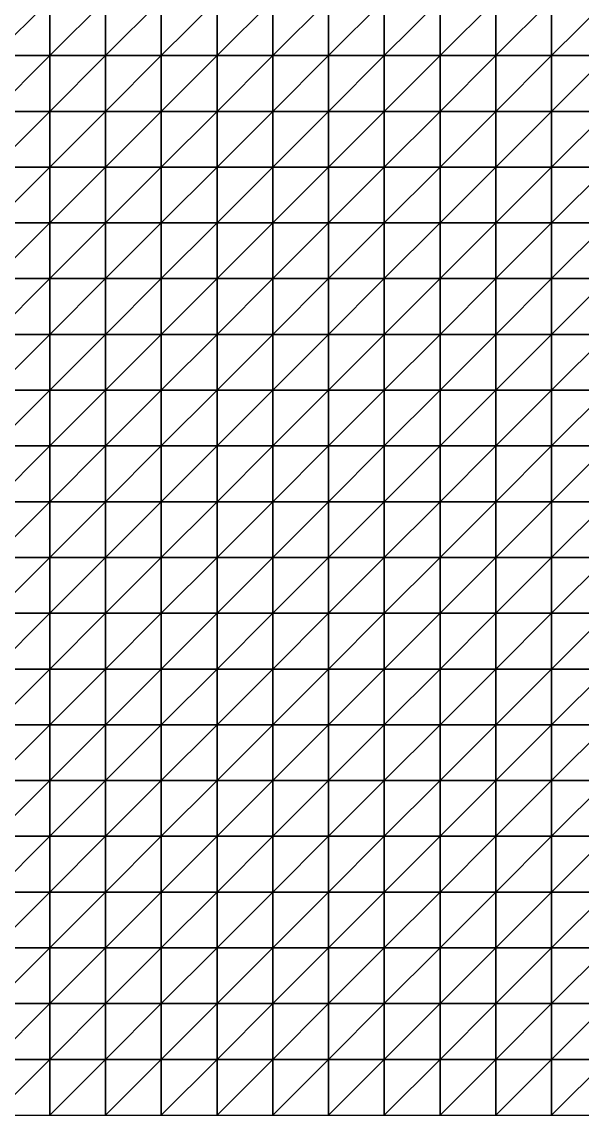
# Model space of a CAD drawing. Header units: metres. Extents: x 351000 to 353000, y 7455000 to 7457000.
# Drawn here: x 351987.5 to 352238.7, y 7455000 to 7455490.1 of the extents above; entities that cross this region are included whole.
import ezdxf

# ---------------------------------------------------------------- set-up
doc = ezdxf.new("R2010")
doc.units = ezdxf.units.M

msp = doc.modelspace()

# ---------------------------------------------------------------- linework, layer by layer
at = {"layer": 'TOP_OF_HYPOGENE_TOH'}
for points in [[(351975, 7455475, 1242.59), (352000, 7455475, 1240.67), (352000, 7455500, 1237.61)], [(351975, 7455475, 1242.59), (352000, 7455500, 1237.61), (351975, 7455500, 1239.41)], [(352000, 7455475, 1240.67), (352025, 7455475, 1238.53), (352025, 7455500, 1235.53)], [(352000, 7455475, 1240.67), (352025, 7455500, 1235.53), (352000, 7455500, 1237.61)], [(352025, 7455475, 1238.53), (352050, 7455475, 1236.2), (352050, 7455500, 1233.51)], [(352025, 7455475, 1238.53), (352050, 7455500, 1233.51), (352025, 7455500, 1235.53)], [(352050, 7455475, 1236.2), (352075, 7455475, 1232.99), (352075, 7455500, 1231.05)], [(352050, 7455475, 1236.2), (352075, 7455500, 1231.05), (352050, 7455500, 1233.51)], [(352075, 7455475, 1232.99), (352100, 7455475, 1227.86), (352100, 7455500, 1227.15)], [(352075, 7455475, 1232.99), (352100, 7455500, 1227.15), (352075, 7455500, 1231.05)], [(352100, 7455475, 1227.86), (352125, 7455475, 1219.91), (352125, 7455500, 1220.78)], [(352100, 7455475, 1227.86), (352125, 7455500, 1220.78), (352100, 7455500, 1227.15)], [(352125, 7455475, 1219.91), (352150, 7455475, 1208.94), (352150, 7455500, 1211.55)], [(352125, 7455475, 1219.91), (352150, 7455500, 1211.55), (352125, 7455500, 1220.78)], [(352150, 7455475, 1208.94), (352175, 7455475, 1195.7), (352175, 7455500, 1200.06)], [(352150, 7455475, 1208.94), (352175, 7455500, 1200.06), (352150, 7455500, 1211.55)], [(352175, 7455475, 1195.7), (352200, 7455475, 1182.01), (352200, 7455500, 1188.02)], [(352175, 7455475, 1195.7), (352200, 7455500, 1188.02), (352175, 7455500, 1200.06)], [(352200, 7455475, 1182.01), (352225, 7455475, 1170.3), (352225, 7455500, 1177.82)], [(352200, 7455475, 1182.01), (352225, 7455500, 1177.82), (352200, 7455500, 1188.02)], [(352225, 7455475, 1170.3), (352250, 7455475, 1163), (352250, 7455500, 1171.8)], [(352225, 7455475, 1170.3), (352250, 7455500, 1171.8), (352225, 7455500, 1177.82)], [(351975, 7455450, 1236.44), (352000, 7455450, 1235.04), (352000, 7455475, 1240.67)], [(351975, 7455450, 1236.44), (352000, 7455475, 1240.67), (351975, 7455475, 1242.59)], [(352000, 7455450, 1235.04), (352025, 7455450, 1233.98), (352025, 7455475, 1238.53)], [(352000, 7455450, 1235.04), (352025, 7455475, 1238.53), (352000, 7455475, 1240.67)], [(352025, 7455450, 1233.98), (352050, 7455450, 1232.88), (352050, 7455475, 1236.2)], [(352025, 7455450, 1233.98), (352050, 7455475, 1236.2), (352025, 7455475, 1238.53)], [(352050, 7455450, 1232.88), (352075, 7455450, 1230.77), (352075, 7455475, 1232.99)], [(352050, 7455450, 1232.88), (352075, 7455475, 1232.99), (352050, 7455475, 1236.2)], [(352075, 7455450, 1230.77), (352100, 7455450, 1226.45), (352100, 7455475, 1227.86)], [(352075, 7455450, 1230.77), (352100, 7455475, 1227.86), (352075, 7455475, 1232.99)], [(352100, 7455450, 1226.45), (352125, 7455450, 1219.05), (352125, 7455475, 1219.91)], [(352100, 7455450, 1226.45), (352125, 7455475, 1219.91), (352100, 7455475, 1227.86)], [(352125, 7455450, 1219.05), (352150, 7455450, 1208.39), (352150, 7455475, 1208.94)], [(352125, 7455450, 1219.05), (352150, 7455475, 1208.94), (352125, 7455475, 1219.91)], [(352150, 7455450, 1208.39), (352175, 7455450, 1195.26), (352175, 7455475, 1195.7)], [(352150, 7455450, 1208.39), (352175, 7455475, 1195.7), (352150, 7455475, 1208.94)], [(352175, 7455450, 1195.26), (352200, 7455450, 1181.36), (352200, 7455475, 1182.01)], [(352175, 7455450, 1195.26), (352200, 7455475, 1182.01), (352175, 7455475, 1195.7)], [(352200, 7455450, 1181.36), (352225, 7455450, 1169.07), (352225, 7455475, 1170.3)], [(352200, 7455450, 1181.36), (352225, 7455475, 1170.3), (352200, 7455475, 1182.01)], [(352225, 7455450, 1169.07), (352250, 7455450, 1160.8), (352250, 7455475, 1163)], [(352225, 7455450, 1169.07), (352250, 7455475, 1163), (352225, 7455475, 1170.3)], [(351975, 7455425, 1223.61), (352000, 7455425, 1223.04), (352000, 7455450, 1235.04)], [(351975, 7455425, 1223.61), (352000, 7455450, 1235.04), (351975, 7455450, 1236.44)], [(352000, 7455425, 1223.04), (352025, 7455425, 1223.74), (352025, 7455450, 1233.98)], [(352000, 7455425, 1223.04), (352025, 7455450, 1233.98), (352000, 7455450, 1235.04)], [(352025, 7455425, 1223.74), (352050, 7455425, 1224.87), (352050, 7455450, 1232.88)], [(352025, 7455425, 1223.74), (352050, 7455450, 1232.88), (352025, 7455450, 1233.98)], [(352050, 7455425, 1224.87), (352075, 7455425, 1225.13), (352075, 7455450, 1230.77)], [(352050, 7455425, 1224.87), (352075, 7455450, 1230.77), (352050, 7455450, 1232.88)], [(352075, 7455425, 1225.13), (352100, 7455425, 1223.15), (352100, 7455450, 1226.45)], [(352075, 7455425, 1225.13), (352100, 7455450, 1226.45), (352075, 7455450, 1230.77)], [(352100, 7455425, 1223.15), (352125, 7455425, 1217.96), (352125, 7455450, 1219.05)], [(352100, 7455425, 1223.15), (352125, 7455450, 1219.05), (352100, 7455450, 1226.45)], [(352125, 7455425, 1217.96), (352150, 7455425, 1209.35), (352150, 7455450, 1208.39)], [(352125, 7455425, 1217.96), (352150, 7455450, 1208.39), (352125, 7455450, 1219.05)], [(352150, 7455425, 1209.35), (352175, 7455425, 1197.93), (352175, 7455450, 1195.26)], [(352150, 7455425, 1209.35), (352175, 7455450, 1195.26), (352150, 7455450, 1208.39)], [(352175, 7455425, 1197.93), (352200, 7455425, 1185.19), (352200, 7455450, 1181.36)], [(352175, 7455425, 1197.93), (352200, 7455450, 1181.36), (352175, 7455450, 1195.26)], [(352200, 7455425, 1185.19), (352225, 7455425, 1173.24), (352225, 7455450, 1169.07)], [(352200, 7455425, 1185.19), (352225, 7455450, 1169.07), (352200, 7455450, 1181.36)], [(352225, 7455425, 1173.24), (352250, 7455425, 1164.35), (352250, 7455450, 1160.8)], [(352225, 7455425, 1173.24), (352250, 7455450, 1160.8), (352225, 7455450, 1169.07)], [(351975, 7455400, 1208.09), (352000, 7455400, 1208.28), (352000, 7455425, 1223.04)], [(351975, 7455400, 1208.09), (352000, 7455425, 1223.04), (351975, 7455425, 1223.61)], [(352000, 7455400, 1208.28), (352025, 7455400, 1210.74), (352025, 7455425, 1223.74)], [(352000, 7455400, 1208.28), (352025, 7455425, 1223.74), (352000, 7455425, 1223.04)], [(352025, 7455400, 1210.74), (352050, 7455400, 1214.24), (352050, 7455425, 1224.87)], [(352025, 7455400, 1210.74), (352050, 7455425, 1224.87), (352025, 7455425, 1223.74)], [(352050, 7455400, 1214.24), (352075, 7455400, 1217.17), (352075, 7455425, 1225.13)], [(352050, 7455400, 1214.24), (352075, 7455425, 1225.13), (352050, 7455425, 1224.87)], [(352075, 7455400, 1217.17), (352100, 7455400, 1218.01), (352100, 7455425, 1223.15)], [(352075, 7455400, 1217.17), (352100, 7455425, 1223.15), (352075, 7455425, 1225.13)], [(352100, 7455400, 1218.01), (352125, 7455400, 1215.77), (352125, 7455425, 1217.96)], [(352100, 7455400, 1218.01), (352125, 7455425, 1217.96), (352100, 7455425, 1223.15)], [(352125, 7455400, 1215.77), (352150, 7455400, 1210.1), (352150, 7455425, 1209.35)], [(352125, 7455400, 1215.77), (352150, 7455425, 1209.35), (352125, 7455425, 1217.96)], [(352150, 7455400, 1210.1), (352175, 7455400, 1201.38), (352175, 7455425, 1197.93)], [(352150, 7455400, 1210.1), (352175, 7455425, 1197.93), (352150, 7455425, 1209.35)], [(352175, 7455400, 1201.38), (352200, 7455400, 1190.73), (352200, 7455425, 1185.19)], [(352175, 7455400, 1201.38), (352200, 7455425, 1185.19), (352175, 7455425, 1197.93)], [(352200, 7455400, 1190.73), (352225, 7455400, 1179.85), (352225, 7455425, 1173.24)], [(352200, 7455400, 1190.73), (352225, 7455425, 1173.24), (352200, 7455425, 1185.19)], [(352225, 7455400, 1179.85), (352250, 7455400, 1170.75), (352250, 7455425, 1164.35)], [(352225, 7455400, 1179.85), (352250, 7455425, 1164.35), (352225, 7455425, 1173.24)], [(351975, 7455375, 1193.36), (352000, 7455375, 1194.06), (352000, 7455400, 1208.28)], [(351975, 7455375, 1193.36), (352000, 7455400, 1208.28), (351975, 7455400, 1208.09)], [(352000, 7455375, 1194.06), (352025, 7455375, 1197.86), (352025, 7455400, 1210.74)], [(352000, 7455375, 1194.06), (352025, 7455400, 1210.74), (352000, 7455400, 1208.28)], [(352025, 7455375, 1197.86), (352050, 7455375, 1203.18), (352050, 7455400, 1214.24)], [(352025, 7455375, 1197.86), (352050, 7455400, 1214.24), (352025, 7455400, 1210.74)], [(352050, 7455375, 1203.18), (352075, 7455375, 1208.24), (352075, 7455400, 1217.17)], [(352050, 7455375, 1203.18), (352075, 7455400, 1217.17), (352050, 7455400, 1214.24)], [(352075, 7455375, 1208.24), (352100, 7455375, 1211.52), (352100, 7455400, 1218.01)], [(352075, 7455375, 1208.24), (352100, 7455400, 1218.01), (352075, 7455400, 1217.17)], [(352100, 7455375, 1211.52), (352125, 7455375, 1212.04), (352125, 7455400, 1215.77)], [(352100, 7455375, 1211.52), (352125, 7455400, 1215.77), (352100, 7455400, 1218.01)], [(352125, 7455375, 1212.04), (352150, 7455375, 1209.39), (352150, 7455400, 1210.1)], [(352125, 7455375, 1212.04), (352150, 7455400, 1210.1), (352125, 7455400, 1215.77)], [(352150, 7455375, 1209.39), (352175, 7455375, 1203.68), (352175, 7455400, 1201.38)], [(352150, 7455375, 1209.39), (352175, 7455400, 1201.38), (352150, 7455400, 1210.1)], [(352175, 7455375, 1203.68), (352200, 7455375, 1195.37), (352200, 7455400, 1190.73)], [(352175, 7455375, 1203.68), (352200, 7455400, 1190.73), (352175, 7455400, 1201.38)], [(352200, 7455375, 1195.37), (352225, 7455375, 1184.52), (352225, 7455400, 1179.85)], [(352200, 7455375, 1195.37), (352225, 7455400, 1179.85), (352200, 7455400, 1190.73)], [(352225, 7455375, 1184.52), (352250, 7455375, 1177.31), (352250, 7455400, 1170.75)], [(352225, 7455375, 1184.52), (352250, 7455400, 1170.75), (352225, 7455400, 1179.85)], [(351975, 7455350, 1181.38), (352000, 7455350, 1182.57), (352000, 7455375, 1194.06)], [(351975, 7455350, 1181.38), (352000, 7455375, 1194.06), (351975, 7455375, 1193.36)], [(352000, 7455350, 1182.57), (352025, 7455350, 1187.28), (352025, 7455375, 1197.86)], [(352000, 7455350, 1182.57), (352025, 7455375, 1197.86), (352000, 7455375, 1194.06)], [(352025, 7455350, 1187.28), (352050, 7455350, 1193.72), (352050, 7455375, 1203.18)], [(352025, 7455350, 1187.28), (352050, 7455375, 1203.18), (352025, 7455375, 1197.86)], [(352050, 7455350, 1193.72), (352075, 7455350, 1200.07), (352075, 7455375, 1208.24)], [(352050, 7455350, 1193.72), (352075, 7455375, 1208.24), (352050, 7455375, 1203.18)], [(352075, 7455350, 1200.07), (352100, 7455350, 1204.97), (352100, 7455375, 1211.52)], [(352075, 7455350, 1200.07), (352100, 7455375, 1211.52), (352075, 7455375, 1208.24)], [(352100, 7455350, 1204.97), (352125, 7455350, 1207.58), (352125, 7455375, 1212.04)], [(352100, 7455350, 1204.97), (352125, 7455375, 1212.04), (352100, 7455375, 1211.52)], [(352125, 7455350, 1207.58), (352150, 7455350, 1207.53), (352150, 7455375, 1209.39)], [(352125, 7455350, 1207.58), (352150, 7455375, 1209.39), (352125, 7455375, 1212.04)], [(352150, 7455350, 1207.53), (352175, 7455350, 1204.7), (352175, 7455375, 1203.68)], [(352150, 7455350, 1207.53), (352175, 7455375, 1203.68), (352150, 7455375, 1209.39)], [(352175, 7455350, 1204.7), (352200, 7455350, 1199.24), (352200, 7455375, 1195.37)], [(352175, 7455350, 1204.7), (352200, 7455375, 1195.37), (352175, 7455375, 1203.68)], [(352200, 7455350, 1199.24), (352225, 7455350, 1191.48), (352225, 7455375, 1184.52)], [(352200, 7455350, 1199.24), (352225, 7455375, 1184.52), (352200, 7455375, 1195.37)], [(352225, 7455350, 1191.48), (352250, 7455350, 1183.29), (352250, 7455375, 1177.31)], [(352225, 7455350, 1191.48), (352250, 7455375, 1177.31), (352225, 7455375, 1184.52)], [(351975, 7455325, 1172.89), (352000, 7455325, 1174.95), (352000, 7455350, 1182.57)], [(351975, 7455325, 1172.89), (352000, 7455350, 1182.57), (351975, 7455350, 1181.38)], [(352000, 7455325, 1174.95), (352025, 7455325, 1180.47), (352025, 7455350, 1187.28)], [(352000, 7455325, 1174.95), (352025, 7455350, 1187.28), (352000, 7455350, 1182.57)], [(352025, 7455325, 1180.47), (352050, 7455325, 1187.55), (352050, 7455350, 1193.72)], [(352025, 7455325, 1180.47), (352050, 7455350, 1193.72), (352025, 7455350, 1187.28)], [(352050, 7455325, 1187.55), (352075, 7455325, 1194.48), (352075, 7455350, 1200.07)], [(352050, 7455325, 1187.55), (352075, 7455350, 1200.07), (352050, 7455350, 1193.72)], [(352075, 7455325, 1194.48), (352100, 7455325, 1200.19), (352100, 7455350, 1204.97)], [(352075, 7455325, 1194.48), (352100, 7455350, 1204.97), (352075, 7455350, 1200.07)], [(352100, 7455325, 1200.19), (352125, 7455325, 1204.18), (352125, 7455350, 1207.58)], [(352100, 7455325, 1200.19), (352125, 7455350, 1207.58), (352100, 7455350, 1204.97)], [(352125, 7455325, 1204.18), (352150, 7455325, 1206.2), (352150, 7455350, 1207.53)], [(352125, 7455325, 1204.18), (352150, 7455350, 1207.53), (352125, 7455350, 1207.58)], [(352150, 7455325, 1206.2), (352175, 7455325, 1205.95), (352175, 7455350, 1204.7)], [(352150, 7455325, 1206.2), (352175, 7455350, 1204.7), (352150, 7455350, 1207.53)], [(352175, 7455325, 1205.95), (352200, 7455325, 1203.08), (352200, 7455350, 1199.24)], [(352175, 7455325, 1205.95), (352200, 7455350, 1199.24), (352175, 7455350, 1204.7)], [(352200, 7455325, 1203.08), (352225, 7455325, 1197.5), (352225, 7455350, 1191.48)], [(352200, 7455325, 1203.08), (352225, 7455350, 1191.48), (352200, 7455350, 1199.24)], [(352225, 7455325, 1197.5), (352250, 7455325, 1189.78), (352250, 7455350, 1183.29)], [(352225, 7455325, 1197.5), (352250, 7455350, 1183.29), (352225, 7455350, 1191.48)], [(351975, 7455300, 1168.28), (352000, 7455300, 1171.76), (352000, 7455325, 1174.95)], [(351975, 7455300, 1168.28), (352000, 7455325, 1174.95), (351975, 7455325, 1172.89)], [(352000, 7455300, 1171.76), (352025, 7455300, 1178.21), (352025, 7455325, 1180.47)], [(352000, 7455300, 1171.76), (352025, 7455325, 1180.47), (352000, 7455325, 1174.95)], [(352025, 7455300, 1178.21), (352050, 7455300, 1185.65), (352050, 7455325, 1187.55)], [(352025, 7455300, 1178.21), (352050, 7455325, 1187.55), (352025, 7455325, 1180.47)], [(352050, 7455300, 1185.65), (352075, 7455300, 1192.63), (352075, 7455325, 1194.48)], [(352050, 7455300, 1185.65), (352075, 7455325, 1194.48), (352050, 7455325, 1187.55)], [(352075, 7455300, 1192.63), (352100, 7455300, 1198.53), (352100, 7455325, 1200.19)], [(352075, 7455300, 1192.63), (352100, 7455325, 1200.19), (352075, 7455325, 1194.48)], [(352100, 7455300, 1198.53), (352125, 7455300, 1203.29), (352125, 7455325, 1204.18)], [(352100, 7455300, 1198.53), (352125, 7455325, 1204.18), (352100, 7455325, 1200.19)], [(352125, 7455300, 1203.29), (352150, 7455300, 1206.91), (352150, 7455325, 1206.2)], [(352125, 7455300, 1203.29), (352150, 7455325, 1206.2), (352125, 7455325, 1204.18)], [(352150, 7455300, 1206.91), (352175, 7455300, 1208.95), (352175, 7455325, 1205.95)], [(352150, 7455300, 1206.91), (352175, 7455325, 1205.95), (352150, 7455325, 1206.2)], [(352175, 7455300, 1208.95), (352200, 7455300, 1208.59), (352200, 7455325, 1203.08)], [(352175, 7455300, 1208.95), (352200, 7455325, 1203.08), (352175, 7455325, 1205.95)], [(352200, 7455300, 1208.59), (352225, 7455300, 1205.04), (352225, 7455325, 1197.5)], [(352200, 7455300, 1208.59), (352225, 7455325, 1197.5), (352200, 7455325, 1203.08)], [(352225, 7455300, 1205.04), (352250, 7455300, 1198.21), (352250, 7455325, 1189.78)], [(352225, 7455300, 1205.04), (352250, 7455325, 1189.78), (352225, 7455325, 1197.5)], [(351975, 7455275, 1168.06), (352000, 7455275, 1173.27), (352000, 7455300, 1171.76)], [(351975, 7455275, 1168.06), (352000, 7455300, 1171.76), (351975, 7455300, 1168.28)], [(352000, 7455275, 1173.27), (352025, 7455275, 1180.53), (352025, 7455300, 1178.21)], [(352000, 7455275, 1173.27), (352025, 7455300, 1178.21), (352000, 7455300, 1171.76)], [(352025, 7455275, 1180.53), (352050, 7455275, 1187.93), (352050, 7455300, 1185.65)], [(352025, 7455275, 1180.53), (352050, 7455300, 1185.65), (352025, 7455300, 1178.21)], [(352050, 7455275, 1187.93), (352075, 7455275, 1194.37), (352075, 7455300, 1192.63)], [(352050, 7455275, 1187.93), (352075, 7455300, 1192.63), (352050, 7455300, 1185.65)], [(352075, 7455275, 1194.37), (352100, 7455275, 1199.8), (352100, 7455300, 1198.53)], [(352075, 7455275, 1194.37), (352100, 7455300, 1198.53), (352075, 7455300, 1192.63)], [(352100, 7455275, 1199.8), (352125, 7455275, 1204.73), (352125, 7455300, 1203.29)], [(352100, 7455275, 1199.8), (352125, 7455300, 1203.29), (352100, 7455300, 1198.53)], [(352125, 7455275, 1204.73), (352150, 7455275, 1209.47), (352150, 7455300, 1206.91)], [(352125, 7455275, 1204.73), (352150, 7455300, 1206.91), (352125, 7455300, 1203.29)], [(352150, 7455275, 1209.47), (352175, 7455275, 1213.54), (352175, 7455300, 1208.95)], [(352150, 7455275, 1209.47), (352175, 7455300, 1208.95), (352150, 7455300, 1206.91)], [(352175, 7455275, 1213.54), (352200, 7455275, 1215.66), (352200, 7455300, 1208.59)], [(352175, 7455275, 1213.54), (352200, 7455300, 1208.59), (352175, 7455300, 1208.95)], [(352200, 7455275, 1215.66), (352225, 7455275, 1214.3), (352225, 7455300, 1205.04)], [(352200, 7455275, 1215.66), (352225, 7455300, 1205.04), (352200, 7455300, 1208.59)], [(352225, 7455275, 1214.3), (352250, 7455275, 1208.64), (352250, 7455300, 1198.21)], [(352225, 7455275, 1214.3), (352250, 7455300, 1198.21), (352225, 7455300, 1205.04)], [(351975, 7455250, 1172.65), (352000, 7455250, 1179.22), (352000, 7455275, 1173.27)], [(351975, 7455250, 1172.65), (352000, 7455275, 1173.27), (351975, 7455275, 1168.06)], [(352000, 7455250, 1179.22), (352025, 7455250, 1186.66), (352025, 7455275, 1180.53)], [(352000, 7455250, 1179.22), (352025, 7455275, 1180.53), (352000, 7455275, 1173.27)], [(352025, 7455250, 1186.66), (352050, 7455250, 1193.17), (352050, 7455275, 1187.93)], [(352025, 7455250, 1186.66), (352050, 7455275, 1187.93), (352025, 7455275, 1180.53)], [(352050, 7455250, 1193.17), (352075, 7455250, 1198.14), (352075, 7455275, 1194.37)], [(352050, 7455250, 1193.17), (352075, 7455275, 1194.37), (352050, 7455275, 1187.93)], [(352075, 7455250, 1198.14), (352100, 7455250, 1202.19), (352100, 7455275, 1199.8)], [(352075, 7455250, 1198.14), (352100, 7455275, 1199.8), (352075, 7455275, 1194.37)], [(352100, 7455250, 1202.19), (352125, 7455250, 1206.49), (352125, 7455275, 1204.73)], [(352100, 7455250, 1202.19), (352125, 7455275, 1204.73), (352100, 7455275, 1199.8)], [(352125, 7455250, 1206.49), (352150, 7455250, 1211.76), (352150, 7455275, 1209.47)], [(352125, 7455250, 1206.49), (352150, 7455275, 1209.47), (352125, 7455275, 1204.73)], [(352150, 7455250, 1211.76), (352175, 7455250, 1217.53), (352175, 7455275, 1213.54)], [(352150, 7455250, 1211.76), (352175, 7455275, 1213.54), (352150, 7455275, 1209.47)], [(352175, 7455250, 1217.53), (352200, 7455250, 1222.1), (352200, 7455275, 1215.66)], [(352175, 7455250, 1217.53), (352200, 7455275, 1215.66), (352175, 7455275, 1213.54)], [(352200, 7455250, 1222.1), (352225, 7455250, 1223.23), (352225, 7455275, 1214.3)], [(352200, 7455250, 1222.1), (352225, 7455275, 1214.3), (352200, 7455275, 1215.66)], [(352225, 7455250, 1223.23), (352250, 7455250, 1219.3), (352250, 7455275, 1208.64)], [(352225, 7455250, 1223.23), (352250, 7455275, 1208.64), (352225, 7455275, 1214.3)], [(351975, 7455225, 1181.69), (352000, 7455225, 1188.7), (352000, 7455250, 1179.22)], [(351975, 7455225, 1181.69), (352000, 7455250, 1179.22), (351975, 7455250, 1172.65)], [(352000, 7455225, 1188.7), (352025, 7455225, 1195.17), (352025, 7455250, 1186.66)], [(352000, 7455225, 1188.7), (352025, 7455250, 1186.66), (352000, 7455250, 1179.22)], [(352025, 7455225, 1195.17), (352050, 7455225, 1199.57), (352050, 7455250, 1193.17)], [(352025, 7455225, 1195.17), (352050, 7455250, 1193.17), (352025, 7455250, 1186.66)], [(352050, 7455225, 1199.57), (352075, 7455225, 1201.85), (352075, 7455250, 1198.14)], [(352050, 7455225, 1199.57), (352075, 7455250, 1198.14), (352050, 7455250, 1193.17)], [(352075, 7455225, 1201.85), (352100, 7455225, 1203.37), (352100, 7455250, 1202.19)], [(352075, 7455225, 1201.85), (352100, 7455250, 1202.19), (352075, 7455250, 1198.14)], [(352100, 7455225, 1203.37), (352125, 7455225, 1206.04), (352125, 7455250, 1206.49)], [(352100, 7455225, 1203.37), (352125, 7455250, 1206.49), (352100, 7455250, 1202.19)], [(352125, 7455225, 1206.04), (352150, 7455225, 1211.07), (352150, 7455250, 1211.76)], [(352125, 7455225, 1206.04), (352150, 7455250, 1211.76), (352125, 7455250, 1206.49)], [(352150, 7455225, 1211.07), (352175, 7455225, 1218.09), (352175, 7455250, 1217.53)], [(352150, 7455225, 1211.07), (352175, 7455250, 1217.53), (352150, 7455250, 1211.76)], [(352175, 7455225, 1218.09), (352200, 7455225, 1225.04), (352200, 7455250, 1222.1)], [(352175, 7455225, 1218.09), (352200, 7455250, 1222.1), (352175, 7455250, 1217.53)], [(352200, 7455225, 1225.04), (352225, 7455225, 1229.01), (352225, 7455250, 1223.23)], [(352200, 7455225, 1225.04), (352225, 7455250, 1223.23), (352200, 7455250, 1222.1)], [(352225, 7455225, 1229.01), (352250, 7455225, 1227.58), (352250, 7455250, 1219.3)], [(352225, 7455225, 1229.01), (352250, 7455250, 1219.3), (352225, 7455250, 1223.23)], [(351975, 7455200, 1193.73), (352000, 7455200, 1200.17), (352000, 7455225, 1188.7)], [(351975, 7455200, 1193.73), (352000, 7455225, 1188.7), (351975, 7455225, 1181.69)], [(352000, 7455200, 1200.17), (352025, 7455200, 1204.59), (352025, 7455225, 1195.17)], [(352000, 7455200, 1200.17), (352025, 7455225, 1195.17), (352000, 7455225, 1188.7)], [(352025, 7455200, 1204.59), (352050, 7455200, 1205.75), (352050, 7455225, 1199.57)], [(352025, 7455200, 1204.59), (352050, 7455225, 1199.57), (352025, 7455225, 1195.17)], [(352050, 7455200, 1205.75), (352075, 7455200, 1204.24), (352075, 7455225, 1201.85)], [(352050, 7455200, 1205.75), (352075, 7455225, 1201.85), (352050, 7455225, 1199.57)], [(352075, 7455200, 1204.24), (352100, 7455200, 1202.2), (352100, 7455225, 1203.37)], [(352075, 7455200, 1204.24), (352100, 7455225, 1203.37), (352075, 7455225, 1201.85)], [(352100, 7455200, 1202.2), (352125, 7455200, 1202.28), (352125, 7455225, 1206.04)], [(352100, 7455200, 1202.2), (352125, 7455225, 1206.04), (352100, 7455225, 1203.37)], [(352125, 7455200, 1202.28), (352150, 7455200, 1206.24), (352150, 7455225, 1211.07)], [(352125, 7455200, 1202.28), (352150, 7455225, 1211.07), (352125, 7455225, 1206.04)], [(352150, 7455200, 1206.24), (352175, 7455200, 1213.9), (352175, 7455225, 1218.09)], [(352150, 7455200, 1206.24), (352175, 7455225, 1218.09), (352150, 7455225, 1211.07)], [(352175, 7455200, 1213.9), (352200, 7455200, 1222.97), (352200, 7455225, 1225.04)], [(352175, 7455200, 1213.9), (352200, 7455225, 1225.04), (352175, 7455225, 1218.09)], [(352200, 7455200, 1222.97), (352225, 7455200, 1229.95), (352225, 7455225, 1229.01)], [(352200, 7455200, 1222.97), (352225, 7455225, 1229.01), (352200, 7455225, 1225.04)], [(352225, 7455200, 1229.95), (352250, 7455200, 1231.67), (352250, 7455225, 1227.58)], [(352225, 7455200, 1229.95), (352250, 7455225, 1227.58), (352225, 7455225, 1229.01)], [(351975, 7455175, 1206.59), (352000, 7455175, 1212.04), (352000, 7455200, 1200.17)], [(351975, 7455175, 1206.59), (352000, 7455200, 1200.17), (351975, 7455200, 1193.73)], [(352000, 7455175, 1212.04), (352025, 7455175, 1213.99), (352025, 7455200, 1204.59)], [(352000, 7455175, 1212.04), (352025, 7455200, 1204.59), (352000, 7455200, 1200.17)], [(352025, 7455175, 1213.99), (352050, 7455175, 1211.53), (352050, 7455200, 1205.75)], [(352025, 7455175, 1213.99), (352050, 7455200, 1205.75), (352025, 7455200, 1204.59)], [(352050, 7455175, 1211.53), (352075, 7455175, 1205.81), (352075, 7455200, 1204.24)], [(352050, 7455175, 1211.53), (352075, 7455200, 1204.24), (352050, 7455200, 1205.75)], [(352075, 7455175, 1205.81), (352100, 7455175, 1199.7), (352100, 7455200, 1202.2)], [(352075, 7455175, 1205.81), (352100, 7455200, 1202.2), (352075, 7455200, 1204.24)], [(352100, 7455175, 1199.7), (352125, 7455175, 1196.57), (352125, 7455200, 1202.28)], [(352100, 7455175, 1199.7), (352125, 7455200, 1202.28), (352100, 7455200, 1202.2)], [(352125, 7455175, 1196.57), (352150, 7455175, 1198.74), (352150, 7455200, 1206.24)], [(352125, 7455175, 1196.57), (352150, 7455200, 1206.24), (352125, 7455200, 1202.28)], [(352150, 7455175, 1198.74), (352175, 7455175, 1206.3), (352175, 7455200, 1213.9)], [(352150, 7455175, 1198.74), (352175, 7455200, 1213.9), (352150, 7455200, 1206.24)], [(352175, 7455175, 1206.3), (352200, 7455175, 1216.89), (352200, 7455200, 1222.97)], [(352175, 7455175, 1206.3), (352200, 7455200, 1222.97), (352175, 7455200, 1213.9)], [(352200, 7455175, 1216.89), (352225, 7455175, 1226.59), (352225, 7455200, 1229.95)], [(352200, 7455175, 1216.89), (352225, 7455200, 1229.95), (352200, 7455200, 1222.97)], [(352225, 7455175, 1226.59), (352250, 7455175, 1231.59), (352250, 7455200, 1231.67)], [(352225, 7455175, 1226.59), (352250, 7455200, 1231.67), (352225, 7455200, 1229.95)], [(351975, 7455150, 1218.2), (352000, 7455150, 1223.12), (352000, 7455175, 1212.04)], [(351975, 7455150, 1218.2), (352000, 7455175, 1212.04), (351975, 7455175, 1206.59)], [(352000, 7455150, 1223.12), (352025, 7455150, 1223.17), (352025, 7455175, 1213.99)], [(352000, 7455150, 1223.12), (352025, 7455175, 1213.99), (352000, 7455175, 1212.04)], [(352025, 7455150, 1223.17), (352050, 7455150, 1217.7), (352050, 7455175, 1211.53)], [(352025, 7455150, 1223.17), (352050, 7455175, 1211.53), (352025, 7455175, 1213.99)], [(352050, 7455150, 1217.7), (352075, 7455150, 1208.3), (352075, 7455175, 1205.81)], [(352050, 7455150, 1217.7), (352075, 7455175, 1205.81), (352050, 7455175, 1211.53)], [(352075, 7455150, 1208.3), (352100, 7455150, 1198.41), (352100, 7455175, 1199.7)], [(352075, 7455150, 1208.3), (352100, 7455175, 1199.7), (352075, 7455175, 1205.81)], [(352100, 7455150, 1198.41), (352125, 7455150, 1192), (352125, 7455175, 1196.57)], [(352100, 7455150, 1198.41), (352125, 7455175, 1196.57), (352100, 7455175, 1199.7)], [(352125, 7455150, 1192), (352150, 7455150, 1191.9), (352150, 7455175, 1198.74)], [(352125, 7455150, 1192), (352150, 7455175, 1198.74), (352125, 7455175, 1196.57)], [(352150, 7455150, 1191.9), (352175, 7455150, 1198.56), (352175, 7455175, 1206.3)], [(352150, 7455150, 1191.9), (352175, 7455175, 1206.3), (352150, 7455175, 1198.74)], [(352175, 7455150, 1198.56), (352200, 7455150, 1209.7), (352200, 7455175, 1216.89)], [(352175, 7455150, 1198.56), (352200, 7455175, 1216.89), (352175, 7455175, 1206.3)], [(352200, 7455150, 1209.7), (352225, 7455150, 1221.19), (352225, 7455175, 1226.59)], [(352200, 7455150, 1209.7), (352225, 7455175, 1226.59), (352200, 7455175, 1216.89)], [(352225, 7455150, 1221.19), (352250, 7455150, 1228.81), (352250, 7455175, 1231.59)], [(352225, 7455150, 1221.19), (352250, 7455175, 1231.59), (352225, 7455175, 1226.59)], [(351975, 7455125, 1227.28), (352000, 7455125, 1232.68), (352000, 7455150, 1223.12)], [(351975, 7455125, 1227.28), (352000, 7455150, 1223.12), (351975, 7455150, 1218.2)], [(352000, 7455125, 1232.68), (352025, 7455125, 1232.11), (352025, 7455150, 1223.17)], [(352000, 7455125, 1232.68), (352025, 7455150, 1223.17), (352000, 7455150, 1223.12)], [(352025, 7455125, 1232.11), (352050, 7455125, 1225), (352050, 7455150, 1217.7)], [(352025, 7455125, 1232.11), (352050, 7455150, 1217.7), (352025, 7455150, 1223.17)], [(352050, 7455125, 1225), (352075, 7455125, 1213.2), (352075, 7455150, 1208.3)], [(352050, 7455125, 1225), (352075, 7455150, 1208.3), (352050, 7455150, 1217.7)], [(352075, 7455125, 1213.2), (352100, 7455125, 1200.48), (352100, 7455150, 1198.41)], [(352075, 7455125, 1213.2), (352100, 7455150, 1198.41), (352075, 7455150, 1208.3)], [(352100, 7455125, 1200.48), (352125, 7455125, 1191.22), (352125, 7455150, 1192)], [(352100, 7455125, 1200.48), (352125, 7455150, 1192), (352100, 7455150, 1198.41)], [(352125, 7455125, 1191.22), (352150, 7455125, 1188.69), (352150, 7455150, 1191.9)], [(352125, 7455125, 1191.22), (352150, 7455150, 1191.9), (352125, 7455150, 1192)], [(352150, 7455125, 1188.69), (352175, 7455125, 1193.69), (352175, 7455150, 1198.56)], [(352150, 7455125, 1188.69), (352175, 7455150, 1198.56), (352150, 7455150, 1191.9)], [(352175, 7455125, 1193.69), (352200, 7455125, 1204.18), (352200, 7455150, 1209.7)], [(352175, 7455125, 1193.69), (352200, 7455150, 1209.7), (352175, 7455150, 1198.56)], [(352200, 7455125, 1204.18), (352225, 7455125, 1216.08), (352225, 7455150, 1221.19)], [(352200, 7455125, 1204.18), (352225, 7455150, 1221.19), (352200, 7455150, 1209.7)], [(352225, 7455125, 1216.08), (352250, 7455125, 1224.97), (352250, 7455150, 1228.81)], [(352225, 7455125, 1216.08), (352250, 7455150, 1228.81), (352225, 7455150, 1221.19)], [(351975, 7455100, 1232.58), (352000, 7455100, 1240.06), (352000, 7455125, 1232.68)], [(351975, 7455100, 1232.58), (352000, 7455125, 1232.68), (351975, 7455125, 1227.28)], [(352000, 7455100, 1240.06), (352025, 7455100, 1240.11), (352025, 7455125, 1232.11)], [(352000, 7455100, 1240.06), (352025, 7455125, 1232.11), (352000, 7455125, 1232.68)], [(352025, 7455100, 1240.11), (352050, 7455100, 1232.84), (352050, 7455125, 1225)], [(352025, 7455100, 1240.11), (352050, 7455125, 1225), (352025, 7455125, 1232.11)], [(352050, 7455100, 1232.84), (352075, 7455100, 1220.11), (352075, 7455125, 1213.2)], [(352050, 7455100, 1232.84), (352075, 7455125, 1213.2), (352050, 7455125, 1225)], [(352075, 7455100, 1220.11), (352100, 7455100, 1205.79), (352100, 7455125, 1200.48)], [(352075, 7455100, 1220.11), (352100, 7455125, 1200.48), (352075, 7455125, 1213.2)], [(352100, 7455100, 1205.79), (352125, 7455100, 1194.43), (352125, 7455125, 1191.22)], [(352100, 7455100, 1205.79), (352125, 7455125, 1191.22), (352100, 7455125, 1200.48)], [(352125, 7455100, 1194.43), (352150, 7455100, 1189.58), (352150, 7455125, 1188.69)], [(352125, 7455100, 1194.43), (352150, 7455125, 1188.69), (352125, 7455125, 1191.22)], [(352150, 7455100, 1189.58), (352175, 7455100, 1192.4), (352175, 7455125, 1193.69)], [(352150, 7455100, 1189.58), (352175, 7455125, 1193.69), (352150, 7455125, 1188.69)], [(352175, 7455100, 1192.4), (352200, 7455100, 1201.21), (352200, 7455125, 1204.18)], [(352175, 7455100, 1192.4), (352200, 7455125, 1204.18), (352175, 7455125, 1193.69)], [(352200, 7455100, 1201.21), (352225, 7455100, 1212.15), (352225, 7455125, 1216.08)], [(352200, 7455100, 1201.21), (352225, 7455125, 1216.08), (352200, 7455125, 1204.18)], [(352225, 7455100, 1212.15), (352250, 7455100, 1220.86), (352250, 7455125, 1224.97)], [(352225, 7455100, 1212.15), (352250, 7455125, 1224.97), (352225, 7455125, 1216.08)], [(351975, 7455075, 1232.98), (352000, 7455075, 1243.82), (352000, 7455100, 1240.06)], [(351975, 7455075, 1232.98), (352000, 7455100, 1240.06), (351975, 7455100, 1232.58)], [(352000, 7455075, 1243.82), (352025, 7455075, 1245.45), (352025, 7455100, 1240.11)], [(352000, 7455075, 1243.82), (352025, 7455100, 1240.11), (352000, 7455100, 1240.06)], [(352025, 7455075, 1245.45), (352050, 7455075, 1238.95), (352050, 7455100, 1232.84)], [(352025, 7455075, 1245.45), (352050, 7455100, 1232.84), (352025, 7455100, 1240.11)], [(352050, 7455075, 1238.95), (352075, 7455075, 1226.42), (352075, 7455100, 1220.11)], [(352050, 7455075, 1238.95), (352075, 7455100, 1220.11), (352050, 7455100, 1232.84)], [(352075, 7455075, 1226.42), (352100, 7455075, 1211.59), (352100, 7455100, 1205.79)], [(352075, 7455075, 1226.42), (352100, 7455100, 1205.79), (352075, 7455100, 1220.11)], [(352100, 7455075, 1211.59), (352125, 7455075, 1198.97), (352125, 7455100, 1194.43)], [(352100, 7455075, 1211.59), (352125, 7455100, 1194.43), (352100, 7455100, 1205.79)], [(352125, 7455075, 1198.97), (352150, 7455075, 1192.22), (352150, 7455100, 1189.58)], [(352125, 7455075, 1198.97), (352150, 7455100, 1189.58), (352125, 7455100, 1194.43)], [(352150, 7455075, 1192.22), (352175, 7455075, 1192.81), (352175, 7455100, 1192.4)], [(352150, 7455075, 1192.22), (352175, 7455100, 1192.4), (352150, 7455100, 1189.58)], [(352175, 7455075, 1192.81), (352200, 7455075, 1199.44), (352200, 7455100, 1201.21)], [(352175, 7455075, 1192.81), (352200, 7455100, 1201.21), (352175, 7455100, 1192.4)], [(352200, 7455075, 1199.44), (352225, 7455075, 1208.65), (352225, 7455100, 1212.15)], [(352200, 7455075, 1199.44), (352225, 7455100, 1212.15), (352200, 7455100, 1201.21)], [(352225, 7455075, 1208.65), (352250, 7455075, 1216.29), (352250, 7455100, 1220.86)], [(352225, 7455075, 1208.65), (352250, 7455100, 1220.86), (352225, 7455100, 1212.15)], [(351975, 7455050, 1231.23), (352000, 7455050, 1243.43), (352000, 7455075, 1243.82)], [(351975, 7455050, 1231.23), (352000, 7455075, 1243.82), (351975, 7455075, 1232.98)], [(352000, 7455050, 1243.43), (352025, 7455050, 1245.95), (352025, 7455075, 1245.45)], [(352000, 7455050, 1243.43), (352025, 7455075, 1245.45), (352000, 7455075, 1243.82)], [(352025, 7455050, 1245.95), (352050, 7455050, 1240.44), (352050, 7455075, 1238.95)], [(352025, 7455050, 1245.95), (352050, 7455075, 1238.95), (352025, 7455075, 1245.45)], [(352050, 7455050, 1240.44), (352075, 7455050, 1228.71), (352075, 7455075, 1226.42)], [(352050, 7455050, 1240.44), (352075, 7455075, 1226.42), (352050, 7455075, 1238.95)], [(352075, 7455050, 1228.71), (352100, 7455050, 1214.18), (352100, 7455075, 1211.59)], [(352075, 7455050, 1228.71), (352100, 7455075, 1211.59), (352075, 7455075, 1226.42)], [(352100, 7455050, 1214.18), (352125, 7455050, 1201.14), (352125, 7455075, 1198.97)], [(352100, 7455050, 1214.18), (352125, 7455075, 1198.97), (352100, 7455075, 1211.59)], [(352125, 7455050, 1201.14), (352150, 7455050, 1193.22), (352150, 7455075, 1192.22)], [(352125, 7455050, 1201.14), (352150, 7455075, 1192.22), (352125, 7455075, 1198.97)], [(352150, 7455050, 1193.22), (352175, 7455050, 1192.07), (352175, 7455075, 1192.81)], [(352150, 7455050, 1193.22), (352175, 7455075, 1192.81), (352150, 7455075, 1192.22)], [(352175, 7455050, 1192.07), (352200, 7455050, 1196.8), (352200, 7455075, 1199.44)], [(352175, 7455050, 1192.07), (352200, 7455075, 1199.44), (352175, 7455075, 1192.81)], [(352200, 7455050, 1196.8), (352225, 7455050, 1204.37), (352225, 7455075, 1208.65)], [(352200, 7455050, 1196.8), (352225, 7455075, 1208.65), (352200, 7455075, 1199.44)], [(352225, 7455050, 1204.37), (352250, 7455050, 1210.94), (352250, 7455075, 1216.29)], [(352225, 7455050, 1204.37), (352250, 7455075, 1216.29), (352225, 7455075, 1208.65)], [(351975, 7455025, 1227.63), (352000, 7455025, 1238), (352000, 7455050, 1243.43)], [(351975, 7455025, 1227.63), (352000, 7455050, 1243.43), (351975, 7455050, 1231.23)], [(352000, 7455025, 1238), (352025, 7455025, 1240.39), (352025, 7455050, 1245.95)], [(352000, 7455025, 1238), (352025, 7455050, 1245.95), (352000, 7455050, 1243.43)], [(352025, 7455025, 1240.39), (352050, 7455025, 1235.64), (352050, 7455050, 1240.44)], [(352025, 7455025, 1240.39), (352050, 7455050, 1240.44), (352025, 7455050, 1245.95)], [(352050, 7455025, 1235.64), (352075, 7455025, 1224.96), (352075, 7455050, 1228.71)], [(352050, 7455025, 1235.64), (352075, 7455050, 1228.71), (352050, 7455050, 1240.44)], [(352075, 7455025, 1224.96), (352100, 7455025, 1211.37), (352100, 7455050, 1214.18)], [(352075, 7455025, 1224.96), (352100, 7455050, 1214.18), (352075, 7455050, 1228.71)], [(352100, 7455025, 1211.37), (352125, 7455025, 1198.78), (352125, 7455050, 1201.14)], [(352100, 7455025, 1211.37), (352125, 7455050, 1201.14), (352100, 7455050, 1214.18)], [(352125, 7455025, 1198.78), (352150, 7455025, 1190.64), (352150, 7455050, 1193.22)], [(352125, 7455025, 1198.78), (352150, 7455050, 1193.22), (352125, 7455050, 1201.14)], [(352150, 7455025, 1190.64), (352175, 7455025, 1188.71), (352175, 7455050, 1192.07)], [(352150, 7455025, 1190.64), (352175, 7455050, 1192.07), (352150, 7455050, 1193.22)], [(352175, 7455025, 1188.71), (352200, 7455025, 1192.4), (352200, 7455050, 1196.8)], [(352175, 7455025, 1188.71), (352200, 7455050, 1196.8), (352175, 7455050, 1192.07)], [(352200, 7455025, 1192.4), (352225, 7455025, 1199.11), (352225, 7455050, 1204.37)], [(352200, 7455025, 1192.4), (352225, 7455050, 1204.37), (352200, 7455050, 1196.8)], [(352225, 7455025, 1199.11), (352250, 7455025, 1205.34), (352250, 7455050, 1210.94)], [(352225, 7455025, 1199.11), (352250, 7455050, 1210.94), (352225, 7455050, 1204.37)], [(351975, 7455000, 1219.82), (352000, 7455000, 1227.44), (352000, 7455025, 1238)], [(351975, 7455000, 1219.82), (352000, 7455025, 1238), (351975, 7455025, 1227.63)], [(352000, 7455000, 1227.44), (352025, 7455000, 1229.56), (352025, 7455025, 1240.39)], [(352000, 7455000, 1227.44), (352025, 7455025, 1240.39), (352000, 7455025, 1238)], [(352025, 7455000, 1229.56), (352050, 7455000, 1225.45), (352050, 7455025, 1235.64)], [(352025, 7455000, 1229.56), (352050, 7455025, 1235.64), (352025, 7455025, 1240.39)], [(352050, 7455000, 1225.45), (352075, 7455000, 1216.1), (352075, 7455025, 1224.96)], [(352050, 7455000, 1225.45), (352075, 7455025, 1224.96), (352050, 7455025, 1235.64)], [(352075, 7455000, 1216.1), (352100, 7455000, 1204.08), (352100, 7455025, 1211.37)], [(352075, 7455000, 1216.1), (352100, 7455025, 1211.37), (352075, 7455025, 1224.96)], [(352100, 7455000, 1204.08), (352125, 7455000, 1192.84), (352125, 7455025, 1198.78)], [(352100, 7455000, 1204.08), (352125, 7455025, 1198.78), (352100, 7455025, 1211.37)], [(352125, 7455000, 1192.84), (352150, 7455000, 1185.52), (352150, 7455025, 1190.64)], [(352125, 7455000, 1192.84), (352150, 7455025, 1190.64), (352125, 7455025, 1198.78)], [(352150, 7455000, 1185.52), (352175, 7455000, 1183.85), (352175, 7455025, 1188.71)], [(352150, 7455000, 1185.52), (352175, 7455025, 1188.71), (352150, 7455025, 1190.64)], [(352175, 7455000, 1183.85), (352200, 7455000, 1187.51), (352200, 7455025, 1192.4)], [(352175, 7455000, 1183.85), (352200, 7455025, 1192.4), (352175, 7455025, 1188.71)], [(352200, 7455000, 1187.51), (352225, 7455000, 1194.27), (352225, 7455025, 1199.11)], [(352200, 7455000, 1187.51), (352225, 7455025, 1199.11), (352200, 7455025, 1192.4)], [(352225, 7455000, 1194.27), (352250, 7455000, 1200.94), (352250, 7455025, 1205.34)], [(352225, 7455000, 1194.27), (352250, 7455025, 1205.34), (352225, 7455025, 1199.11)]]:
    msp.add_3dface(points, dxfattribs=at)

doc.saveas('drawing.dxf')
